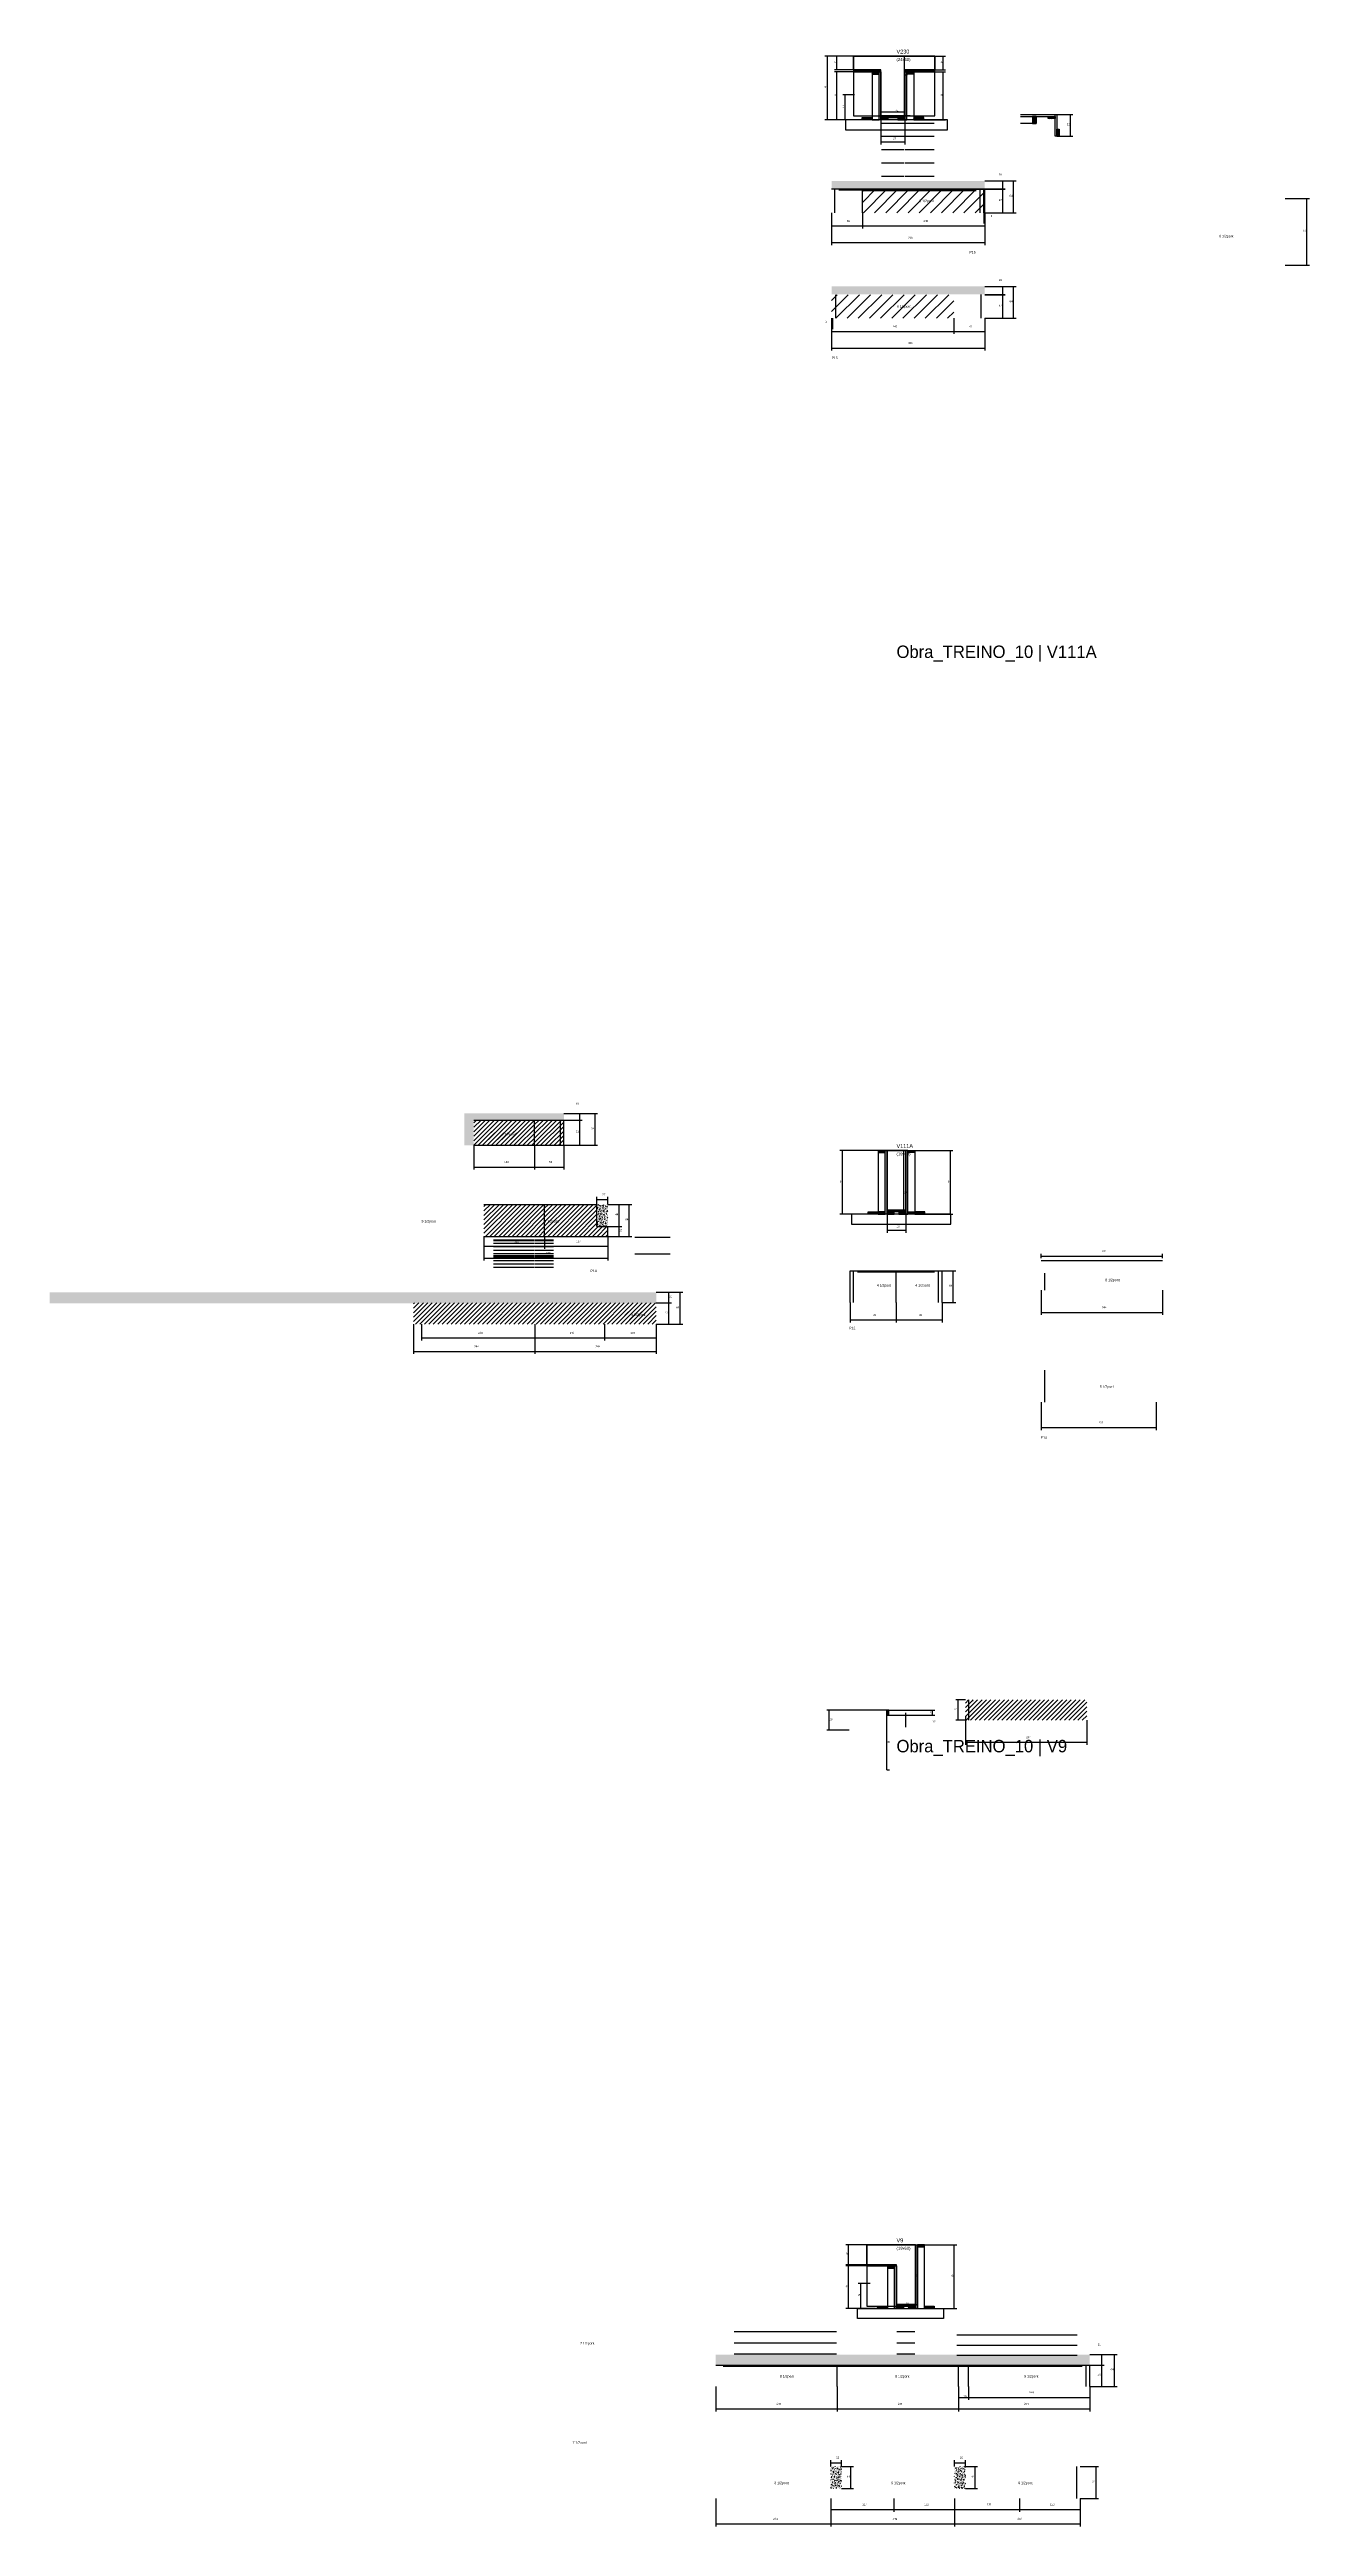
# Model space of a CAD drawing. Header units: metres. Extents: x -2848 to 22762, y -45195 to 1016.
# Drawn here: x -1703 to 830, y -22566 to -17587 of the extents above; entities that cross this region are included whole.
import ezdxf

# ---------------------------------------------------------------- set-up
doc = ezdxf.new("R2010")
doc.units = ezdxf.units.M
for name, color, linetype in [('CONCRETO', 251, 'Continuous'), ('COTA', 4, 'Continuous'), ('Cota Seção (2x)', 4, 'Continuous'), ('Hachura', 253, 'Continuous'), ('LABEL_ID', 3, 'Continuous'), ('Madeira', 126, 'Continuous'), ('NOMENCLATURA', 7, 'Continuous'), ('Painéis', 200, 'Continuous'), ('REAPROVEITAMENTO', 251, 'Continuous'), ('SARR_2.2x7', 40, 'Continuous'), ('SARR_EDITAR', 141, 'Continuous'), ('Texto Seção', 7, 'Continuous')]:
    doc.layers.add(name, color=color, linetype=linetype)

msp = doc.modelspace()

# ---------------------------------------------------------------- hatches: boundary and pattern name
at = {"layer": 'COTA'}
h = msp.add_hatch(dxfattribs=at)
h.set_pattern_fill('AR-CONC', scale=0.03)
h.paths.add_polyline_path([(177.3, -17850.9), (177.3, -17866.9), (177.3, -17866.9), (-130.7, -17866.9), (-130.7, -17866.9), (-130.7, -17850.9), (-130.7, -17850.9), (177.3, -17850.9)])
h = msp.add_hatch(dxfattribs=at)
h.set_pattern_fill('AR-CONC', scale=0.03)
h.paths.add_polyline_path([(-130.7, -18063.1), (-130.7, -18079.1), (-130.7, -18079.1), (177.3, -18079.1), (177.3, -18079.1), (177.3, -18063.1), (177.3, -18063.1), (-130.7, -18063.1)])
h = msp.add_hatch(dxfattribs=at)
h.set_pattern_fill('AR-CONC', scale=0.03)
h.paths.add_polyline_path([(-850, -19738.9), (-669, -19738.9), (-669, -19725.7), (-850, -19725.7), (-869, -19725.7), (-869, -19789.7), (-850, -19789.7)])
h = msp.add_hatch(dxfattribs=at)
h.set_pattern_fill('AR-CONC', scale=0.03)
h.paths.add_polyline_path([(-602.6, -19952.7), (-580.6, -19952.7), (-580.6, -19908.7), (-602.6, -19908.7)])
h = msp.add_hatch(dxfattribs=at)
h.set_pattern_fill('AR-CONC', scale=0.03)
h.paths.add_polyline_path([(-483.3, -20107.2), (-483.3, -20085.2), (-483.3, -20085.2), (-1703.3, -20085.2), (-1703.3, -20085.2), (-1703.3, -20107.2), (-1703.3, -20107.2), (-483.3, -20107.2)])
h = msp.add_hatch(dxfattribs=at)
h.set_pattern_fill('AR-CONC', scale=0.03)
h.paths.add_polyline_path([(-363.4, -22220.6), (-363.4, -22242.6), (388.6, -22242.6), (388.6, -22220.6)])
h = msp.add_hatch(dxfattribs=at)
h.set_pattern_fill('AR-CONC', scale=0.03)
h.paths.add_polyline_path([(-132.4, -22445.9), (-110.4, -22445.9), (-110.4, -22489.9), (-132.4, -22489.9), (-132.4, -22489.9)])
h = msp.add_hatch(dxfattribs=at)
h.set_pattern_fill('AR-CONC', scale=0.03)
h.paths.add_polyline_path([(116.6, -22489.9), (138.6, -22489.9), (138.6, -22445.9), (116.6, -22445.9)])
at = {"layer": 'Hachura'}
h = msp.add_hatch(color=8, dxfattribs=at)
h.dxf.hatch_style = 1
h.paths.add_polyline_path([(-31.2, -17632), (-31.2, -17628), (-31.2, -17628), (-86.8, -17628), (-86.8, -17628), (-86.8, -17632), (-86.8, -17632), (-31.2, -17632)])
h = msp.add_hatch(dxfattribs=at)
h.set_pattern_fill('ANSI31', scale=0.5)
h.paths.add_polyline_path([(-35.2, -17636.4), (-35.2, -17632), (-35.2, -17632), (-49.2, -17632), (-49.2, -17632), (-49.2, -17636.4), (-49.2, -17636.4), (-35.2, -17636.4)])
h = msp.add_hatch(color=8, dxfattribs=at)
h.dxf.hatch_style = 1
h.paths.add_polyline_path([(-35.2, -17628), (-31.2, -17628), (-31.2, -17628), (-31.2, -17728), (-31.2, -17728), (-35.2, -17728), (-35.2, -17728), (-35.2, -17628)])
h = msp.add_hatch(color=8, dxfattribs=at)
h.dxf.hatch_style = 1
h.paths.add_polyline_path([(20.8, -17628), (16.8, -17628), (16.8, -17628), (16.8, -17728), (16.8, -17728), (20.8, -17728), (20.8, -17728), (20.8, -17628)])
h = msp.add_hatch(color=8, dxfattribs=at)
h.dxf.hatch_style = 1
h.paths.add_polyline_path([(76.8, -17632), (76.8, -17628), (76.8, -17628), (16.8, -17628), (16.8, -17628), (16.8, -17632), (16.8, -17632), (76.8, -17632)])
h = msp.add_hatch(dxfattribs=at)
h.set_pattern_fill('ANSI31', scale=0.5)
h.paths.add_polyline_path([(20.8, -17636.4), (20.8, -17632), (20.8, -17632), (34.8, -17632), (34.8, -17632), (34.8, -17636.4), (34.8, -17636.4), (20.8, -17636.4)])
h = msp.add_hatch(dxfattribs=at)
h.set_pattern_fill('ANSI31', scale=0.5)
h.paths.add_polyline_path([(-69.2, -17728), (-69.2, -17723.6), (-69.2, -17723.6), (-49.2, -17723.6), (-49.2, -17723.6), (-49.2, -17728), (-49.2, -17728), (-69.2, -17728)])
h = msp.add_hatch(color=8, dxfattribs=at)
h.dxf.hatch_style = 1
h.paths.add_polyline_path([(16.8, -17723.6), (16.8, -17720), (16.8, -17720), (-31.2, -17720), (-31.2, -17720), (-31.2, -17723.6), (-31.2, -17723.6), (16.8, -17723.6)])
h = msp.add_hatch(dxfattribs=at)
h.set_pattern_fill('ANSI31', scale=0.5)
h.paths.add_polyline_path([(-31.2, -17728), (-31.2, -17723.6), (-31.2, -17723.6), (-17.2, -17723.6), (-17.2, -17723.6), (-17.2, -17728), (-17.2, -17728), (-31.2, -17728)])
h = msp.add_hatch(dxfattribs=at)
h.set_pattern_fill('ANSI31', scale=0.5)
h.paths.add_polyline_path([(16.8, -17728), (16.8, -17723.6), (16.8, -17723.6), (2.8, -17723.6), (2.8, -17723.6), (2.8, -17728), (2.8, -17728), (16.8, -17728)])
h = msp.add_hatch(dxfattribs=at)
h.set_pattern_fill('ANSI31', scale=0.5)
h.paths.add_polyline_path([(54.8, -17728), (54.8, -17723.6), (54.8, -17723.6), (34.8, -17723.6), (34.8, -17723.6), (34.8, -17728), (34.8, -17728), (54.8, -17728)])
h = msp.add_hatch(dxfattribs=at)
h.set_pattern_fill('ANSI31', scale=0.5)
h.paths.add_polyline_path([(280.6, -17721.3), (273.6, -17721.3), (273.6, -17735.3), (280.6, -17735.3)])
h = msp.add_hatch(dxfattribs=at)
h.set_pattern_fill('ANSI31', scale=0.5)
h.paths.add_polyline_path([(305, -17721.3), (305, -17725.7), (305, -17725.7), (319, -17725.7), (319, -17725.7), (319, -17721.3), (319, -17721.3), (305, -17721.3)])
h = msp.add_hatch(dxfattribs=at)
h.set_pattern_fill('ANSI31', scale=0.5)
h.paths.add_polyline_path([(322.6, -17760.7), (327, -17760.7), (327, -17760.7), (327, -17746.7), (327, -17746.7), (322.6, -17746.7), (322.6, -17746.7), (322.6, -17760.7)])
h = msp.add_hatch(dxfattribs=at)
h.set_pattern_fill('ANSI31', scale=2)
h.paths.add_polyline_path([(-728, -19738.9), (-850, -19738.9), (-850, -19789.7), (-728, -19789.7)])
h = msp.add_hatch(dxfattribs=at)
h.set_pattern_fill('ANSI31', scale=2)
h.paths.add_polyline_path([(-830.6, -19777.9), (-763, -19777.9), (-763, -19777.9), (-757.5, -19761.9), (-757.5, -19761.9), (-825.1, -19761.9), (-825.1, -19761.9), (-830.6, -19777.9)])
h = msp.add_hatch(dxfattribs=at)
h.set_pattern_fill('ANSI31', scale=2)
h.paths.add_polyline_path([(-669, -19738.9), (-728, -19738.9), (-728, -19789.7), (-669, -19789.7)])
h = msp.add_hatch(dxfattribs=at)
h.set_pattern_fill('ANSI31', scale=0.5)
h.paths.add_polyline_path([(-23, -19804.4), (-23, -19800), (-23, -19800), (-37, -19800), (-37, -19800), (-37, -19804.4), (-37, -19804.4), (-23, -19804.4)])
h = msp.add_hatch(color=8, dxfattribs=at)
h.dxf.hatch_style = 1
h.paths.add_polyline_path([(-23, -19800), (-19, -19800), (-19, -19800), (-19, -19928), (-19, -19928), (-23, -19928), (-23, -19928), (-23, -19800)])
h = msp.add_hatch(color=8, dxfattribs=at)
h.dxf.hatch_style = 1
h.paths.add_polyline_path([(23, -19800), (19, -19800), (19, -19800), (19, -19928), (19, -19928), (23, -19928), (23, -19928), (23, -19800)])
h = msp.add_hatch(dxfattribs=at)
h.set_pattern_fill('ANSI31', scale=0.5)
h.paths.add_polyline_path([(23, -19804.4), (23, -19800), (23, -19800), (37, -19800), (37, -19800), (37, -19804.4), (37, -19804.4), (23, -19804.4)])
h = msp.add_hatch(dxfattribs=at)
h.set_pattern_fill('ANSI31', scale=2)
h.paths.add_polyline_path([(-707.6, -19908.7), (-829.6, -19908.7), (-829.6, -19952.7), (-829.6, -19972.7), (-707.6, -19972.7)])
h = msp.add_hatch(dxfattribs=at)
h.set_pattern_fill('ANSI31', scale=2)
h.paths.add_polyline_path([(-602.6, -19908.7), (-707.6, -19908.7), (-707.6, -19972.7), (-580.6, -19972.7), (-580.6, -19952.7), (-602.6, -19952.7)])
h = msp.add_hatch(dxfattribs=at)
h.set_pattern_fill('ANSI31', scale=0.5)
h.paths.add_polyline_path([(-57, -19928), (-57, -19923.6), (-57, -19923.6), (-37, -19923.6), (-37, -19923.6), (-37, -19928), (-37, -19928), (-57, -19928)])
h = msp.add_hatch(dxfattribs=at)
h.set_pattern_fill('ANSI31', scale=0.5)
h.paths.add_polyline_path([(-23, -19928), (-23, -19923.6), (-23, -19923.6), (-37, -19923.6), (-37, -19923.6), (-37, -19928), (-37, -19928), (-23, -19928)])
h = msp.add_hatch(color=8, dxfattribs=at)
h.dxf.hatch_style = 1
h.paths.add_polyline_path([(-19, -19923.6), (-19, -19920), (-19, -19920), (19, -19920), (19, -19920), (19, -19923.6), (19, -19923.6), (-19, -19923.6)])
h = msp.add_hatch(dxfattribs=at)
h.set_pattern_fill('ANSI31', scale=0.5)
h.paths.add_polyline_path([(-5, -19928), (-5, -19923.6), (-5, -19923.6), (-19, -19923.6), (-19, -19923.6), (-19, -19928), (-19, -19928), (-5, -19928)])
h = msp.add_hatch(dxfattribs=at)
h.set_pattern_fill('ANSI31', scale=0.5)
h.paths.add_polyline_path([(19, -19928), (19, -19923.6), (19, -19923.6), (5, -19923.6), (5, -19923.6), (5, -19928), (5, -19928), (19, -19928)])
h = msp.add_hatch(dxfattribs=at)
h.set_pattern_fill('ANSI31', scale=0.5)
h.paths.add_polyline_path([(23, -19928), (23, -19923.6), (23, -19923.6), (37, -19923.6), (37, -19923.6), (37, -19928), (37, -19928), (23, -19928)])
h = msp.add_hatch(dxfattribs=at)
h.set_pattern_fill('ANSI31', scale=0.5)
h.paths.add_polyline_path([(57, -19928), (57, -19923.6), (57, -19923.6), (37, -19923.6), (37, -19923.6), (37, -19928), (37, -19928), (57, -19928)])
h = msp.add_hatch(dxfattribs=at)
h.set_pattern_fill('ANSI31', scale=2)
h.paths.add_polyline_path([(-727.3, -20106.4), (-971.3, -20106.4), (-971.3, -20149.2), (-727.3, -20149.2)])
h = msp.add_hatch(dxfattribs=at)
h.set_pattern_fill('ANSI31', scale=2)
h.paths.add_polyline_path([(-483.3, -20106.4), (-727.3, -20106.4), (-727.3, -20149.2), (-483.3, -20149.2)])
h = msp.add_hatch(dxfattribs=at)
h.set_pattern_fill('ANSI31', scale=2)
h.paths.add_polyline_path([(-570.1, -20140.6), (-502.5, -20140.6), (-502.5, -20140.6), (-497, -20124.7), (-497, -20124.7), (-564.6, -20124.7), (-564.6, -20124.7), (-570.1, -20140.6)])
h = msp.add_hatch(dxfattribs=at)
h.set_pattern_fill('ANSI31', scale=2)
h.paths.add_polyline_path([(382.8, -20945.5), (382.8, -20904.7), (138.8, -20904.7), (138.8, -20945.5)])
h = msp.add_hatch(color=8, dxfattribs=at)
h.dxf.hatch_style = 1
h.paths.add_polyline_path([(-15.2, -20925.4), (-19.2, -20925.4), (-19.2, -20925.4), (-19.2, -20935.4), (-19.2, -20935.4), (-15.2, -20935.4), (-15.2, -20935.4), (-15.2, -20925.4)])
h = msp.add_hatch(color=8, dxfattribs=at)
h.dxf.hatch_style = 1
h.paths.add_polyline_path([(38, -22000), (42, -22000), (42, -22000), (42, -22128), (42, -22128), (38, -22128), (38, -22128), (38, -22000)])
h = msp.add_hatch(dxfattribs=at)
h.set_pattern_fill('ANSI31', scale=0.5)
h.paths.add_polyline_path([(56, -22004.4), (56, -22000), (56, -22000), (42, -22000), (42, -22000), (42, -22004.4), (42, -22004.4), (56, -22004.4)])
h = msp.add_hatch(color=8, dxfattribs=at)
h.dxf.hatch_style = 1
h.paths.add_polyline_path([(0, -22042.4), (0, -22040), (0, -22040), (-60, -22040), (-60, -22040), (-60, -22042.4), (-60, -22042.4), (0, -22042.4)])
h = msp.add_hatch(dxfattribs=at)
h.set_pattern_fill('ANSI31', scale=0.5)
h.paths.add_polyline_path([(-4, -22046.8), (-4, -22042.4), (-4, -22042.4), (-18, -22042.4), (-18, -22042.4), (-18, -22046.8), (-18, -22046.8), (-4, -22046.8)])
h = msp.add_hatch(color=8, dxfattribs=at)
h.dxf.hatch_style = 1
h.paths.add_polyline_path([(-4, -22042.4), (0, -22042.4), (0, -22042.4), (0, -22128), (0, -22128), (-4, -22128), (-4, -22128), (-4, -22042.4)])
h = msp.add_hatch(dxfattribs=at)
h.set_pattern_fill('ANSI31', scale=0.5)
h.paths.add_polyline_path([(-38, -22128), (-38, -22123.6), (-38, -22123.6), (-18, -22123.6), (-18, -22123.6), (-18, -22128), (-18, -22128), (-38, -22128)])
h = msp.add_hatch(color=8, dxfattribs=at)
h.dxf.hatch_style = 1
h.paths.add_polyline_path([(38, -22123.6), (38, -22120), (38, -22120), (0, -22120), (0, -22120), (0, -22123.6), (0, -22123.6), (38, -22123.6)])
h = msp.add_hatch(dxfattribs=at)
h.set_pattern_fill('ANSI31', scale=0.5)
h.paths.add_polyline_path([(0, -22128), (0, -22123.6), (0, -22123.6), (14, -22123.6), (14, -22123.6), (14, -22128), (14, -22128), (0, -22128)])
h = msp.add_hatch(dxfattribs=at)
h.set_pattern_fill('ANSI31', scale=0.5)
h.paths.add_polyline_path([(38, -22128), (38, -22123.6), (38, -22123.6), (24, -22123.6), (24, -22123.6), (24, -22128), (24, -22128), (38, -22128)])
h = msp.add_hatch(dxfattribs=at)
h.set_pattern_fill('ANSI31', scale=0.5)
h.paths.add_polyline_path([(56, -22128), (56, -22123.6), (56, -22123.6), (76, -22123.6), (76, -22123.6), (76, -22128), (76, -22128), (56, -22128)])
at = {"layer": 'REAPROVEITAMENTO'}
h = msp.add_hatch(dxfattribs=at)
h.set_pattern_fill('ANSI31', scale=5)
h.paths.add_polyline_path([(177.3, -17914.9), (177.3, -17867.9), (177.3, -17867.9), (-68.7, -17867.9), (-68.7, -17867.9), (-68.7, -17914.9), (-68.7, -17914.9), (177.3, -17914.9)])
h = msp.add_hatch(dxfattribs=at)
h.set_pattern_fill('ANSI31', scale=5)
h.paths.add_polyline_path([(115.3, -18127.1), (115.3, -18080.1), (115.3, -18080.1), (-130.7, -18080.1), (-130.7, -18080.1), (-130.7, -18127.1), (-130.7, -18127.1), (115.3, -18127.1)])

# ---------------------------------------------------------------- linework, layer by layer
at = {"layer": 'CONCRETO'}
for points in [[(-86.8, -17628), (-86.8, -17600), (76.8, -17600), (76.8, -17628), (16.8, -17628), (16.8, -17720), (-31.2, -17720), (-31.2, -17628)], [(-86.8, -17720), (76.8, -17720), (76.8, -17600), (-86.8, -17600)], [(-19, -19800), (-19, -19800), (-19, -19800), (-19, -19800), (19, -19800), (19, -19800), (19, -19800), (19, -19920), (-19, -19920), (-19, -19800)], [(-19, -19920), (19, -19920), (19, -19800), (-19, -19800)], [(0, -22040), (-60, -22040), (-60, -22000), (0, -22000), (0, -22000), (38, -22000), (38, -22123.6), (38, -22123.6), (38, -22120), (0, -22120)], [(-60, -22123.6), (38, -22123.6), (38, -22000), (-60, -22000)]]:
    msp.add_lwpolyline(points, close=True, dxfattribs=at)
msp.add_lwpolyline([(-19.2, -20935.4), (-19.2, -20925.4), (-19.2, -20925.4), (-19.2, -20925.4), (-57.2, -20925.4), (-95.2, -20925.4)], dxfattribs=at)
at = {"layer": 'COTA'}
for p, q in [((-86.8, -17600), (-144.1, -17600)), ((-139.1, -17728), (-139.1, -17600)), ((-86.8, -17600), (-124.8, -17600)), ((-119.8, -17628), (-119.8, -17600)), ((76.8, -17600), (98.7, -17600)), ((93.7, -17628), (93.7, -17600)), ((-86.8, -17628), (-124.8, -17628)), ((-86.8, -17632), (-124.8, -17632)), ((-119.8, -17728), (-119.8, -17632)), ((76.8, -17628), (98.7, -17628)), ((76.8, -17632), (98.7, -17632)), ((93.7, -17728), (93.7, -17632)), ((-84.5, -17678), (-108, -17678)), ((-103, -17728), (-103, -17678)), ((322.6, -17717.7), (354.8, -17717.7)), ((349.8, -17760.7), (349.8, -17717.7)), ((-64.8, -17728), (-144.1, -17728)), ((-64.8, -17728), (-124.8, -17728)), ((-84.5, -17728), (-108, -17728)), ((-31.2, -17728), (-31.2, -17777.7)), ((-31.2, -17772.7), (16.8, -17772.7)), ((16.8, -17728), (16.8, -17777.7)), ((50.4, -17728), (98.7, -17728)), ((322.6, -17760.7), (354.8, -17760.7)), ((177.3, -17850.9), (218.8, -17850.9)), ((177.3, -17850.9), (240.4, -17850.9)), ((177.3, -17866.9), (218.8, -17866.9)), ((177.3, -17867.9), (218.8, -17867.9)), ((213.8, -17866.9), (213.8, -17850.9)), ((213.8, -17914.9), (213.8, -17867.9)), ((235.4, -17914.9), (235.4, -17850.9)), ((-130.7, -17914.9), (-130.7, -17946.5)), ((-130.7, -17914.9), (-130.7, -17980)), ((-68.7, -17914.9), (-68.7, -17946.5)), ((-68.7, -17914.9), (-68.7, -17946.5)), ((175.3, -17914.9), (175.3, -17936.6)), ((177.3, -17914.9), (177.3, -17946.5)), ((177.3, -17914.9), (177.3, -17980)), ((177.3, -17914.9), (177.3, -17936.6)), ((177.3, -17914.9), (218.8, -17914.9)), ((177.3, -17914.9), (240.4, -17914.9)), ((781.4, -17886.3), (830.5, -17886.3)), ((825.5, -18020.3), (825.5, -17886.3)), ((-130.7, -17941.5), (-68.7, -17941.5)), ((-130.7, -17975), (177.3, -17975)), ((-68.7, -17941.5), (177.3, -17941.5)), ((175.3, -17931.6), (177.3, -17931.6)), ((781.4, -18020.3), (830.5, -18020.3)), ((177.3, -18063.1), (218.8, -18063.1)), ((177.3, -18063.1), (240.4, -18063.1)), ((213.8, -18079.1), (213.8, -18063.1)), ((235.4, -18127.1), (235.4, -18063.1)), ((177.3, -18079.1), (218.8, -18079.1)), ((177.3, -18080.1), (218.8, -18080.1)), ((213.8, -18127.1), (213.8, -18080.1)), ((-130.7, -18127.1), (-130.7, -18158.7)), ((-130.7, -18127.1), (-130.7, -18192.2)), ((-130.7, -18127.1), (-130.7, -18148.8)), ((-130.7, -18143.8), (-128.7, -18143.8)), ((-130.7, -18153.7), (115.3, -18153.7)), ((-128.7, -18127.1), (-128.7, -18148.8)), ((115.3, -18127.1), (115.3, -18158.7)), ((115.3, -18127.1), (115.3, -18158.7)), ((115.3, -18153.7), (177.3, -18153.7)), ((177.3, -18127.1), (177.3, -18158.7)), ((177.3, -18127.1), (177.3, -18192.2)), ((177.3, -18127.1), (218.8, -18127.1)), ((177.3, -18127.1), (240.4, -18127.1)), ((-130.7, -18187.2), (177.3, -18187.2)), ((-669, -19725.7), (-631.9, -19725.7)), ((-669, -19725.7), (-601.1, -19725.7)), ((-669, -19738.9), (-631.9, -19738.9)), ((-669, -19738.9), (-631.9, -19738.9)), ((-636.9, -19738.9), (-636.9, -19725.7)), ((-636.9, -19789.7), (-636.9, -19738.9)), ((-606.1, -19789.7), (-606.1, -19725.7)), ((-850, -19789.7), (-850, -19838.4)), ((-728, -19789.7), (-728, -19838.4)), ((-728, -19789.7), (-728, -19838.4)), ((-669, -19789.7), (-669, -19838.4)), ((-669, -19789.7), (-631.9, -19789.7)), ((-669, -19789.7), (-601.1, -19789.7)), ((-19, -19800), (-113.7, -19800)), ((-108.7, -19928), (-108.7, -19800)), ((37, -19800), (113.5, -19800)), ((108.5, -19928), (108.5, -19800)), ((-850, -19833.4), (-728, -19833.4)), ((-728, -19833.4), (-669, -19833.4)), ((-602.6, -19908.7), (-602.6, -19893.4)), ((-602.6, -19898.4), (-580.6, -19898.4)), ((-580.6, -19908.7), (-580.6, -19893.4)), ((-580.6, -19908.7), (-552.7, -19908.7)), ((-580.6, -19908.7), (-532.3, -19908.7)), ((-557.7, -19952.7), (-557.7, -19908.7)), ((-537.3, -19972.7), (-537.3, -19908.7)), ((-580.6, -19952.7), (-552.7, -19952.7)), ((-580.6, -19952.7), (-552.7, -19952.7)), ((-557.7, -19972.7), (-557.7, -19952.7)), ((-57, -19928), (-113.7, -19928)), ((-19, -19923.6), (-19, -19965.6)), ((-19, -19960.6), (19, -19960.6)), ((19, -19923.6), (19, -19965.6)), ((57, -19928), (113.5, -19928)), ((-829.6, -19972.7), (-829.6, -20021.4)), ((-829.6, -19972.7), (-829.6, -19997.7)), ((-829.6, -19992.7), (-707.6, -19992.7)), ((-829.6, -20016.4), (-580.6, -20016.4)), ((-707.6, -19972.7), (-707.6, -19997.7)), ((-707.6, -19972.7), (-707.6, -19997.7)), ((-707.6, -19992.7), (-580.6, -19992.7)), ((-580.6, -19972.7), (-580.6, -20021.4)), ((-580.6, -19972.7), (-580.6, -19997.7)), ((-580.6, -19972.7), (-552.7, -19972.7)), ((-580.6, -19972.7), (-532.3, -19972.7)), ((291, -20016.6), (291, -20007.6)), ((291, -20012.6), (535, -20012.6)), ((535, -20016.6), (535, -20007.6)), ((91.6, -20041.7), (119.2, -20041.7)), ((114.2, -20105.7), (114.2, -20041.7)), ((-483.3, -20085.2), (-452.6, -20085.2)), ((-483.3, -20085.2), (-429.9, -20085.2)), ((-483.3, -20106.4), (-452.6, -20106.4)), ((-483.3, -20106.4), (-452.6, -20106.4)), ((-457.6, -20106.4), (-457.6, -20085.2)), ((-457.6, -20149.2), (-457.6, -20106.4)), ((-434.9, -20149.2), (-434.9, -20085.2)), ((-93.4, -20105.7), (-93.4, -20145.7)), ((-0.9, -20105.7), (-0.9, -20145.7)), ((91.6, -20105.7), (119.2, -20105.7)), ((291, -20080.6), (291, -20130.8)), ((535, -20080.6), (535, -20130.8)), ((-971.3, -20149.2), (-971.3, -20209.2)), ((-955.3, -20149.2), (-955.3, -20181.8)), ((-727.3, -20149.2), (-727.3, -20209.2)), ((-727.3, -20149.2), (-727.3, -20209.2)), ((-727.3, -20149.2), (-727.3, -20181.8)), ((-727.3, -20149.2), (-727.3, -20181.8)), ((-587.3, -20149.2), (-587.3, -20181.8)), ((-587.3, -20149.2), (-587.3, -20181.8)), ((-483.3, -20149.2), (-483.3, -20209.2)), ((-483.3, -20149.2), (-483.3, -20181.8)), ((-483.3, -20149.2), (-452.6, -20149.2)), ((-483.3, -20149.2), (-429.9, -20149.2)), ((-93.4, -20140.7), (-0.9, -20140.7)), ((291, -20125.8), (535, -20125.8)), ((-971.3, -20204.2), (-727.3, -20204.2)), ((-955.3, -20176.8), (-727.3, -20176.8)), ((-727.3, -20176.8), (-587.3, -20176.8)), ((-727.3, -20204.2), (-483.3, -20204.2)), ((-587.3, -20176.8), (-483.3, -20176.8)), ((291, -20305.9), (291, -20362.2)), ((522, -20305.9), (522, -20362.2)), ((291, -20357.2), (522, -20357.2)), ((138.8, -20904.7), (119.3, -20904.7)), ((124.3, -20945.5), (124.3, -20904.7)), ((-95.2, -20925.4), (-140.1, -20925.4)), ((-135.1, -20965.4), (-135.1, -20925.4)), ((-15.2, -20925.4), (77.2, -20925.4)), ((-15.2, -20935.4), (-15.2, -20930.4)), ((-15.2, -20935.4), (18.8, -20935.4)), ((-15.2, -20935.4), (77.2, -20935.4)), ((18.8, -20959.4), (18.8, -20930.4)), ((72.2, -20935.4), (72.2, -20925.4)), ((138.8, -20945.5), (119.3, -20945.5)), ((138.8, -20937.2), (138.8, -20994.7)), ((382.8, -20945.5), (382.8, -20994.7)), ((-95.2, -20965.4), (-140.1, -20965.4)), ((138.8, -20989.7), (382.8, -20989.7)), ((-60, -22000), (-101.7, -22000)), ((-96.7, -22040), (-96.7, -22000)), ((56, -22000), (121, -22000)), ((116, -22128), (116, -22000)), ((-60, -22040), (-101.7, -22040)), ((-60, -22042.4), (-101.7, -22042.4)), ((-96.7, -22128), (-96.7, -22042.4)), ((-53.3, -22078), (-76.9, -22078)), ((-71.9, -22128), (-71.9, -22078)), ((-42.4, -22128), (-101.7, -22128)), ((-53.3, -22128), (-76.9, -22128)), ((56, -22128), (121, -22128))]:
    msp.add_line(p, q, dxfattribs=at)
at = {"layer": 'Cota Seção (2x)'}
for p, q in [((27.8, -17600), (11.3, -17600)), ((16.3, -17720), (16.3, -17600)), ((-31.2, -17728), (-31.2, -17707)), ((-31.2, -17712), (16.8, -17712)), ((27.8, -17720), (11.3, -17720)), ((16.8, -17728), (16.8, -17707)), ((19, -19800), (10, -19800)), ((15, -19920), (15, -19800)), ((19, -19920), (10, -19920)), ((-0.9, -20105.7), (-0.9, -20145.7)), ((91.6, -20105.7), (91.6, -20145.7)), ((-0.9, -20140.7), (91.6, -20140.7)), ((-19.2, -21045.4), (-19.2, -20925.4)), ((-19.2, -20925.4), (-14.2, -20925.4)), ((-19.2, -21045.4), (-14.2, -21045.4)), ((0, -22000), (43, -22000)), ((38, -22120), (38, -22000)), ((0, -22128), (0, -22115)), ((0, -22120), (43, -22120)), ((0, -22120), (38, -22120)), ((38, -22128), (38, -22115)), ((388.6, -22220.6), (443.6, -22220.6)), ((388.6, -22220.6), (417.6, -22220.6)), ((388.6, -22241.8), (417.6, -22241.8)), ((388.6, -22241.8), (417.6, -22241.8)), ((412.6, -22241.8), (412.6, -22220.6)), ((412.6, -22284.6), (412.6, -22241.8)), ((438.6, -22284.6), (438.6, -22220.6)), ((-363.4, -22284.6), (-363.4, -22334.8)), ((-119.4, -22284.6), (-119.4, -22334.8)), ((-119.4, -22284.6), (-119.4, -22334.8)), ((124.6, -22284.6), (124.6, -22334.8)), ((124.6, -22284.6), (124.6, -22334.8)), ((124.6, -22284.6), (124.6, -22311.8)), ((124.6, -22306.8), (144.6, -22306.8)), ((144.6, -22284.6), (144.6, -22311.8)), ((144.6, -22284.6), (144.6, -22311.8)), ((144.6, -22306.8), (388.6, -22306.8)), ((388.6, -22284.6), (388.6, -22334.8)), ((388.6, -22284.6), (388.6, -22311.8)), ((388.6, -22284.6), (417.6, -22284.6)), ((388.6, -22284.6), (443.6, -22284.6)), ((-363.4, -22329.8), (-119.4, -22329.8)), ((-119.4, -22329.8), (124.6, -22329.8)), ((124.6, -22329.8), (388.6, -22329.8)), ((-132.4, -22445.9), (-132.4, -22433)), ((-132.4, -22438), (-110.4, -22438)), ((-110.4, -22445.9), (-110.4, -22433)), ((-110.4, -22445.9), (-86.8, -22445.9)), ((-91.8, -22489.9), (-91.8, -22445.9)), ((116.6, -22445.9), (116.6, -22433)), ((116.6, -22438), (138.6, -22438)), ((138.6, -22445.9), (138.6, -22433)), ((138.6, -22445.9), (163.1, -22445.9)), ((158.1, -22489.9), (158.1, -22445.9)), ((369.6, -22445.9), (406.3, -22445.9)), ((401.3, -22509.9), (401.3, -22445.9)), ((-110.4, -22489.9), (-86.8, -22489.9)), ((138.6, -22489.9), (163.1, -22489.9)), ((-363.4, -22509.9), (-363.4, -22566.2)), ((-132.4, -22509.9), (-132.4, -22566.2)), ((-132.4, -22509.9), (-132.4, -22566.2)), ((-132.4, -22509.9), (-132.4, -22537.1)), ((-132.4, -22532.1), (-5.4, -22532.1)), ((-5.4, -22509.9), (-5.4, -22537.1)), ((-5.4, -22509.9), (-5.4, -22537.1)), ((-5.4, -22532.1), (116.6, -22532.1)), ((116.6, -22509.9), (116.6, -22566.2)), ((116.6, -22509.9), (116.6, -22566.2)), ((116.6, -22509.9), (116.6, -22537.1)), ((116.6, -22509.9), (116.6, -22537.1)), ((116.6, -22532.1), (247.6, -22532.1)), ((247.6, -22509.9), (247.6, -22537.1)), ((247.6, -22509.9), (247.6, -22537.1)), ((247.6, -22532.1), (369.6, -22532.1)), ((369.6, -22509.9), (369.6, -22566.2)), ((369.6, -22509.9), (369.6, -22537.1)), ((369.6, -22509.9), (406.3, -22509.9)), ((-363.4, -22561.2), (-132.4, -22561.2)), ((-132.4, -22561.2), (116.6, -22561.2)), ((116.6, -22561.2), (369.6, -22561.2))]:
    msp.add_line(p, q, dxfattribs=at)
at = {"layer": 'Madeira'}
for points in [[(-35.2, -17636.4), (-35.2, -17632), (-49.2, -17632), (-49.2, -17636.4)], [(-35.2, -17632), (-49.2, -17632), (-49.2, -17728), (-35.2, -17728)], [(20.8, -17636.4), (20.8, -17632), (34.8, -17632), (34.8, -17636.4)], [(20.8, -17632), (34.8, -17632), (34.8, -17728), (20.8, -17728)], [(-69.2, -17728), (-69.2, -17723.6), (-49.2, -17723.6), (-49.2, -17728)], [(-31.2, -17728), (-31.2, -17723.6), (-17.2, -17723.6), (-17.2, -17728)], [(16.8, -17728), (16.8, -17723.6), (2.8, -17723.6), (2.8, -17728)], [(54.8, -17728), (54.8, -17723.6), (34.8, -17723.6), (34.8, -17728)], [(280.6, -17735.3), (280.6, -17721.3), (273.6, -17721.3), (273.6, -17735.3)], [(305, -17721.3), (319, -17721.3), (319, -17725.7), (305, -17725.7)], [(-102.6, -17748), (102.6, -17748), (102.6, -17728), (-102.6, -17728)], [(322.6, -17760.7), (322.6, -17746.7), (327, -17746.7), (327, -17760.7)], [(-23, -19804.4), (-23, -19800), (-37, -19800), (-37, -19804.4)], [(-23, -19800), (-37, -19800), (-37, -19928), (-23, -19928)], [(23, -19804.4), (23, -19800), (37, -19800), (37, -19804.4)], [(23, -19800), (37, -19800), (37, -19928), (23, -19928)], [(-90.5, -19948), (109.1, -19948), (109.1, -19928), (-90.5, -19928)], [(-57, -19928), (-57, -19923.6), (-37, -19923.6), (-37, -19928)], [(-23, -19928), (-23, -19923.6), (-37, -19923.6), (-37, -19928)], [(-5, -19928), (-5, -19923.6), (-19, -19923.6), (-19, -19928)], [(19, -19928), (19, -19923.6), (5, -19923.6), (5, -19928)], [(23, -19928), (23, -19923.6), (37, -19923.6), (37, -19928)], [(57, -19928), (57, -19923.6), (37, -19923.6), (37, -19928)], [(56, -22004.4), (56, -22000), (42, -22000), (42, -22004.4)], [(56, -22000), (42, -22000), (42, -22128), (56, -22128)], [(-4, -22046.8), (-4, -22042.4), (-18, -22042.4), (-18, -22046.8)], [(-4, -22042.4), (-18, -22042.4), (-18, -22128), (-4, -22128)], [(94.3, -22148), (-78.6, -22148), (-78.6, -22128), (94.3, -22128)], [(-38, -22128), (-38, -22123.6), (-18, -22123.6), (-18, -22128)], [(0, -22128), (0, -22123.6), (14, -22123.6), (14, -22128)], [(38, -22128), (38, -22123.6), (24, -22123.6), (24, -22128)], [(56, -22128), (56, -22123.6), (76, -22123.6), (76, -22128)]]:
    msp.add_lwpolyline(points, close=True, dxfattribs=at)
msp.add_lwpolyline([(280.6, -17721.3), (280.6, -17735.3), (249.2, -17735.3)], dxfattribs=at)
at = {"layer": 'Painéis'}
for p, q in [((-86.8, -17628), (-31.2, -17628)), ((-31.2, -17632), (-31.2, -17628)), ((-31.2, -17728), (-31.2, -17632)), ((16.8, -17628), (76.8, -17628)), ((16.8, -17632), (16.8, -17628)), ((16.8, -17728), (16.8, -17632)), ((76.8, -17632), (76.8, -17628)), ((-31.2, -17720), (16.8, -17720)), ((-31.2, -17723.6), (-31.2, -17720)), ((16.8, -17723.6), (16.8, -17720)), ((249.1, -17717.7), (319, -17717.7)), ((249.2, -17721.3), (319, -17721.3)), ((-130.7, -17866.9), (-68.7, -17866.9)), ((-68.7, -17914.9), (-68.7, -17866.9)), ((-68.7, -17867.9), (177.3, -17867.9)), ((175.3, -17914.9), (175.3, -17867.9)), ((177.3, -17914.9), (177.3, -17867.9)), ((-850, -19738.9), (-669, -19738.9)), ((-728, -19789.7), (-728, -19738.9)), ((-669, -19789.7), (-669, -19738.9)), ((-850, -19789.7), (-669, -19789.7)), ((-19, -19928), (-19, -19800)), ((19, -19928), (19, -19800)), ((-829.6, -19908.7), (-602.6, -19908.7)), ((-707.6, -19972.7), (-707.6, -19908.7)), ((-602.6, -19952.7), (-602.6, -19908.7)), ((-602.6, -19952.7), (-580.6, -19952.7)), ((-580.6, -19972.7), (-580.6, -19952.7)), ((-19, -19920), (19, -19920)), ((-19, -19923.6), (-19, -19920)), ((19, -19923.6), (19, -19920)), ((-829.6, -19972.7), (-580.6, -19972.7)), ((-93.4, -20041.7), (91.6, -20041.7)), ((-93.4, -20105.7), (-93.4, -20041.7)), ((-0.9, -20105.7), (-0.9, -20041.7)), ((91.6, -20105.7), (91.6, -20041.7)), ((42, -22128), (42, -22000)), ((-60, -22040), (0, -22040)), ((0, -22128), (0, -22042.4)), ((0, -22120), (38, -22120)), ((0, -22123.6), (0, -22120)), ((38, -22123.6), (38, -22120)), ((-363.4, -22241.8), (388.6, -22241.8)), ((-119.4, -22284.6), (-119.4, -22241.8)), ((124.6, -22284.6), (124.6, -22241.8)), ((144.6, -22284.6), (144.6, -22241.8)), ((388.6, -22284.6), (388.6, -22241.8))]:
    msp.add_line(p, q, dxfattribs=at)
for points in [[(-31.2, -17632), (-31.2, -17628), (-86.8, -17628), (-86.8, -17632)], [(-35.2, -17632), (-31.2, -17632), (-31.2, -17728), (-35.2, -17728)], [(76.8, -17632), (76.8, -17628), (16.8, -17628), (16.8, -17632)], [(20.8, -17632), (16.8, -17632), (16.8, -17728), (20.8, -17728)], [(16.8, -17723.6), (16.8, -17720), (-31.2, -17720), (-31.2, -17723.6)], [(319, -17717.7), (322.6, -17717.7), (322.6, -17760.7), (319, -17760.7)], [(-23, -19800), (-19, -19800), (-19, -19928), (-23, -19928)], [(23, -19800), (19, -19800), (19, -19928), (23, -19928)], [(-19, -19923.6), (-19, -19920), (19, -19920), (19, -19923.6)], [(-15.2, -20925.4), (-19.2, -20925.4), (-19.2, -20935.4), (-15.2, -20935.4)], [(38, -22000), (42, -22000), (42, -22128), (38, -22128)], [(0, -22042.4), (0, -22040), (-60, -22040), (-60, -22042.4)], [(-4, -22042.4), (0, -22042.4), (0, -22128), (-4, -22128)], [(38, -22123.6), (38, -22120), (0, -22120), (0, -22123.6)]]:
    msp.add_lwpolyline(points, close=True, dxfattribs=at)
at = {"layer": 'SARR_2.2x7'}
for p, q in [((-30.5, -17734.62), (15.5, -17734.62)), ((-30.5, -17761.28), (15.5, -17761.28)), ((17.5, -17734.62), (75.5, -17734.62)), ((17.5, -17761.28), (75.5, -17761.28)), ((-30.5, -17787.93), (15.5, -17787.93)), ((-30.5, -17814.59), (15.5, -17814.59)), ((17.5, -17787.93), (75.5, -17787.93)), ((17.5, -17814.59), (75.5, -17814.59)), ((-123.7, -17914.9), (-123.7, -17866.9)), ((-115.7, -17869.1), (-68.7, -17869.1)), ((-68.7, -17866.9), (177.3, -17866.9)), ((-68.7, -17867.9), (-68.7, -17866.9)), ((-68.7, -17870.1), (160.3, -17870.1)), ((-30.5, -17841.24), (15.5, -17841.24)), ((17.5, -17841.24), (75.5, -17841.24)), ((168.3, -17914.9), (168.3, -17867.9)), ((177.3, -17867.9), (177.3, -17866.9)), ((-121.7, -18127.1), (-121.7, -18080.1)), ((170.3, -18127.1), (170.3, -18079.1)), ((-676, -19789.7), (-676, -19738.9)), ((-810.3, -19979.6), (-729, -19979.6)), ((-810.3, -19981.14), (-729, -19981.14)), ((-810.3, -19986.5), (-729, -19986.5)), ((-810.3, -19993.4), (-729, -19993.4)), ((-810.3, -20000.3), (-729, -20000.3)), ((-810.3, -20007.2), (-729, -20007.2)), ((-810.3, -20011.42), (-729, -20011.42)), ((-810.3, -20014.1), (-729, -20014.1)), ((-727, -19979.6), (-690, -19979.6)), ((-727, -19981.14), (-690, -19981.14)), ((-727, -19986.5), (-690, -19986.5)), ((-727, -19993.4), (-690, -19993.4)), ((-727, -20000.3), (-690, -20000.3)), ((-727, -20007.2), (-690, -20007.2)), ((-727, -20011.42), (-690, -20011.42)), ((-727, -20014.1), (-690, -20014.1)), ((-526, -19974.41), (-455, -19974.41)), ((-526, -20008.06), (-455, -20008.06)), ((-810.3, -20021), (-729, -20021)), ((-810.3, -20027.9), (-729, -20027.9)), ((-810.3, -20034.8), (-729, -20034.8)), ((-727, -20021), (-690, -20021)), ((-727, -20027.9), (-690, -20027.9)), ((-727, -20034.8), (-690, -20034.8)), ((-86.4, -20105.7), (-86.4, -20041.7)), ((-78.4, -20043.9), (-0.9, -20043.9)), ((-0.9, -20043.9), (76.6, -20043.9)), ((84.6, -20105.7), (84.6, -20041.7)), ((298, -20080.6), (298, -20046.8)), ((298, -20305.9), (298, -20241.9)), ((145.7, -20945.5), (145.7, -20904.7)), ((153.7, -20906.9), (153.7, -20904.7)), ((-326.2, -22174.53), (-120.4, -22174.53)), ((-326.2, -22196.96), (-120.4, -22196.96)), ((0.6, -22174.53), (36.6, -22174.53)), ((0.6, -22196.96), (36.6, -22196.96)), ((121.6, -22181.26), (363.6, -22181.26)), ((121.6, -22201.44), (363.6, -22201.44)), ((-348.4, -22244), (-119.4, -22244)), ((-326.2, -22219.38), (-120.4, -22219.38)), ((-119.4, -22244), (124.6, -22244)), ((0.6, -22219.38), (36.6, -22219.38)), ((121.6, -22221.62), (363.6, -22221.62)), ((124.6, -22244), (373.6, -22244)), ((381.6, -22284.6), (381.6, -22241.8)), ((362.6, -22509.9), (362.6, -22445.9))]:
    msp.add_line(p, q, dxfattribs=at)
at = {"layer": 'SARR_EDITAR'}
msp.add_line((291, -20021.1), (535, -20021.1), dxfattribs=at)

# ---------------------------------------------------------------- texts
at = {"layer": 'COTA'}
for s, p in [('14', (-125.3, -17614)), ('14', (88.2, -17614)), ('64', (-144.6, -17664)), ('48', (-125.3, -17680)), ('48', (88.2, -17680)), ('25', (-108.5, -17703)), ('24', (-7.2, -17767.2)), ('22', (342.3, -17739.2)), ('16', (205.7, -17839.9)), ('2', (189.4, -17923.6)), ('47', (205.7, -17891.4)), ('64', (227.3, -17882.9)), ('62', (-99.7, -17933.4)), ('308', (23.3, -17966.8)), ('246', (54.3, -17933.4)), ('134', (817.3, -17953.3)), ('16', (205.7, -18052.1)), ('47', (205.7, -18103.6)), ('64', (227.3, -18095.1)), ('2', (-142.7, -18135.8)), ('246', (-7.7, -18145.6)), ('62', (146.3, -18145.6)), ('308', (23.3, -18179)), ('13', (-645.2, -19708.3)), ('51', (-645.1, -19764.3)), ('64', (-614.3, -19757.7)), ('122', (-789, -19825.3)), ('59', (-698.5, -19825.2)), ('64', (-114.2, -19864)), ('64', (103, -19864)), ('22', (-591.6, -19890.4)), ('44', (-565.8, -19930.7)), ('20', (-557.7, -19962.7)), ('64', (-545.4, -19940.7)), ('19', (0, -19955.1)), ('122', (-768.6, -19984.6)), ('249', (-705.1, -20008.3)), ('127', (-644.1, -19984.6)), ('244', (413, -20004.5)), ('21', (-457.6, -20095.8)), ('64', (-443, -20117.2)), ('64', (106.1, -20073.7)), ('244', (413, -20117.7)), ('228', (-841.3, -20168.7)), ('140', (-657.3, -20168.7)), ('104', (-535.3, -20168.7)), ('43', (-465.7, -20127.8)), ('92', (-47.2, -20132.6)), ('244', (-849.3, -20196.1)), ('244', (-605.3, -20196.1)), ('231', (406.5, -20348.9)), ('20', (-135.1, -20945.4)), ('5', (66.7, -20930.4)), ('12', (72.2, -20950)), ('41', (116.2, -20925.1)), ('244', (260.8, -20981.6)), ('20', (-102.2, -22020)), ('43', (-102.2, -22085.2)), ('25', (-77.4, -22103)), ('64', (110.5, -22064))]:
    msp.add_text(s, height=4, dxfattribs=at).set_placement(p)
at = {"layer": 'Cota Seção (2x)'}
for s, p in [('60', (16.3, -17640)), ('24', (-2.2, -17712)), ('60', (15, -19886)), ('92', (45.3, -20132.6)), ('60', (-19.2, -20991)), ('60', (38, -22064)), ('19', (19, -22120)), ('21', (404.6, -22202.7)), ('64', (430.5, -22252.6)), ('20', (134.6, -22306.8)), ('244', (266.6, -22298.7)), ('43', (404.5, -22263.2)), ('244', (-241.4, -22321.7)), ('244', (2.6, -22321.7)), ('264', (256.6, -22321.7)), ('22', (-121.4, -22430)), ('22', (127.6, -22430)), ('44', (-99.8, -22467.9)), ('44', (150, -22467.9)), ('64', (393.2, -22477.9)), ('231', (-247.9, -22552.9)), ('127', (-68.9, -22524.1)), ('249', (-7.9, -22553.1)), ('122', (55.6, -22524.1)), ('131', (182.1, -22523.9)), ('253', (243.1, -22552.9)), ('122', (308.6, -22524.1))]:
    msp.add_text(s, height=4, dxfattribs=at).set_placement(p)
at = {"layer": 'LABEL_ID'}
for s, p in [('Obra_TREINO_10 | V111A', (0, -18810)), ('Obra_TREINO_10 | V9', (0, -21010))]:
    msp.add_text(s, height=25, dxfattribs=at).set_placement(p)
at = {"layer": 'NOMENCLATURA'}
for s, p in [('8 1/2pont', (45.8, -17893.7)), ('6 1/2pont', (648.9, -17964.4)), ('P15', (146.7, -17997)), ('8 1/2pont', (0.8, -18105.9)), ('P15', (-130.5, -18209.2)), ('4 1/2pont', (-794.1, -19769.9)), ('9 1/2pont', (-955.2, -19945)), ('9 1/2pont', (-708.1, -19945)), ('P14', (-615.3, -20044.7)), ('8 1/2pont', (419.8, -20062.9)), ('4 1/2pont', (-39.7, -20073.7)), ('4 1/2pont', (37.8, -20073.7)), ('5 1/2pont', (-533.7, -20132.7)), ('P12', (-95, -20159.6)), ('8 1/2pont', (408.6, -20277.2)), ('P14', (290, -20379.7)), ('7 1/2pont', (-636.3, -22200.4)), ('8 1/2pont', (-234.6, -22266.9)), ('8 1/2pont', (-2.8, -22266.9)), ('9 1/2pont', (256.7, -22266.9)), ('7 1/2pont', (-651.3, -22400)), ('8 1/2pont', (-245.8, -22481.2)), ('9 1/2pont', (-10.7, -22481.2)), ('9 1/2pont', (244.8, -22481.2))]:
    msp.add_text(s, height=5, dxfattribs=at).set_placement(p)
at = {"layer": 'Texto Seção'}
for s, height, p in [('V230', 8, (0, -17595)), ('(24x60)', 6, (0, -17610)), ('V111A', 8, (0, -19795)), ('(19x60)', 6, (0, -19810)), ('V9', 8, (0, -21995)), ('(19x60)', 6, (0, -22010))]:
    msp.add_text(s, height=height, dxfattribs=at).set_placement(p)

doc.saveas('drawing.dxf')
